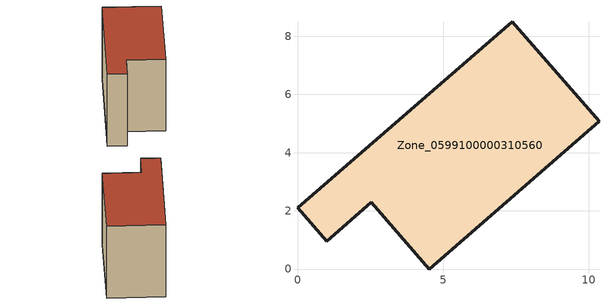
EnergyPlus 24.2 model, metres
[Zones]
Zone_0599100000310560
 floor ground (C_G): 2.53,2.3 1,0.96 0,2.11 7.37,8.49 10.36,5.08 4.53,0 z0
 wall outside (C_F): 7.37,8.49 0,2.11 1,0.96 2.53,2.3 4.53,0 10.36,5.08 7.37,8.49 z0:6.46
 roof outside (C_R): 4.53,0 10.36,5.08 7.37,8.49 0,2.11 1,0.96 2.53,2.3 z6.46
[BUILDING]
Pand.0599100000310560: North Axis=0; Terrain=City; Loads Convergence Tolerance Value=0.04; Temperature Convergence Tolerance Value=0.4; Solar Distribution=FullExterior; Maximum Number of Warmup Days=25; Minimum Number of Warmup Days=1
[Site:Location]
Rotterdam.The.Hague.AP_ZH_NLD Design_Conditions: Latitude=51.96; Longitude=4.45; Time Zone=1; Elevation=-4.5
[SITE:GROUNDTEMPERATURE:BUILDINGSURFACE]
18, 18, 18, 18, 18, 18, 18, 18, 18, 18, 18, 18
[MATERIAL] Thermal Absorptance=0.9; Solar Absorptance=0.7; Visible Absorptance=0.7
Name | Roughness | Thickness | Conductivity | Density | Specific Heat
G.TC.1946 | MediumSmooth | 0.15 | 1 | 540 | 1210
F.TC.1946 | Rough | 0.3 | 0.857143 | 1920 | 840
R.TC.1946 | MediumRough | 0.2 | 0.909091 | 1500 | 1000
[CONSTRUCTION]
C_G: G.TC.1946
C_F: F.TC.1946
C_R: R.TC.1946
[ZONE]
Zone_0599100000310560: Type=1; Multiplier=1; Ceiling Height=Autocalculate; Volume=Autocalculate; Floor Area=autocalculate; Part of Total Floor Area=Yes
[ZONEINFILTRATION:DESIGNFLOWRATE]
Infil_Zone_0599100000310560: Zone or ZoneList or Space or SpaceList=Zone_0599100000310560; Schedule=AlwaysOn; Design Flow Rate Calculation Method=Flow/Area; Flow Rate per Floor Area=0.003; Constant Term Coefficient=1; Temperature Term Coefficient=0; Velocity Term Coefficient=0; Velocity Squared Term Coefficient=0
[HVACTEMPLATE:ZONE:IDEALLOADSAIRSYSTEM]
Zone_0599100000310560: Maximum Heating Supply Air Temperature=50; Minimum Cooling Supply Air Temperature=13; Maximum Heating Supply Air Humidity Ratio=0.0156; Minimum Cooling Supply Air Humidity Ratio=0.0077; Heating Limit=NoLimit; Cooling Limit=NoLimit; Dehumidification Control Type=ConstantSensibleHeatRatio; Cooling Sensible Heat Ratio=0.7; Dehumidification Setpoint=60; Humidification Control Type=None; Humidification Setpoint=30; Outdoor Air Method=None; Outdoor Air Flow Rate per Person=0.00944; Outdoor Air Flow Rate per Zone Floor Area=0; Outdoor Air Flow Rate per Zone=0; Demand Controlled Ventilation Type=None; Outdoor Air Economizer Type=NoEconomizer; Heat Recovery Type=None; Sensible Heat Recovery Effectiveness=0.7; Latent Heat Recovery Effectiveness=0.65
[ZONECONTROL:THERMOSTAT]
ThermostatControl_Zone_0599100000310560: Zone or ZoneList=Zone_0599100000310560; Control Type Schedule=DualSetpointControlType; Control 1=Thermostat_Zone_0599100000310560; Temperature Difference Between Cutout And Setpoint=0
[THERMOSTATSETPOINT:DUALSETPOINT]
Thermostat_Zone_0599100000310560: Heating Setpoint Temperature Schedule=HeatingSetpoint_Zone_0599100000310560; Cooling Setpoint Temperature Schedule=CoolingSetpoint_Zone_0599100000310560
[SCHEDULE:COMPACT]
HeatingSetpoint_Zone_0599100000310560: Through: 12/31, For: AllDays, Until: 24:00, 21
CoolingSetpoint_Zone_0599100000310560: Through: 12/31, For: AllDays, Until: 24:00, 24
DualSetpointControlType: Through: 12/31, For: AllDays, Until: 24:00, 4
AlwaysOn: Through: 12/31, For: AllDays, Until: 24:00, 1
